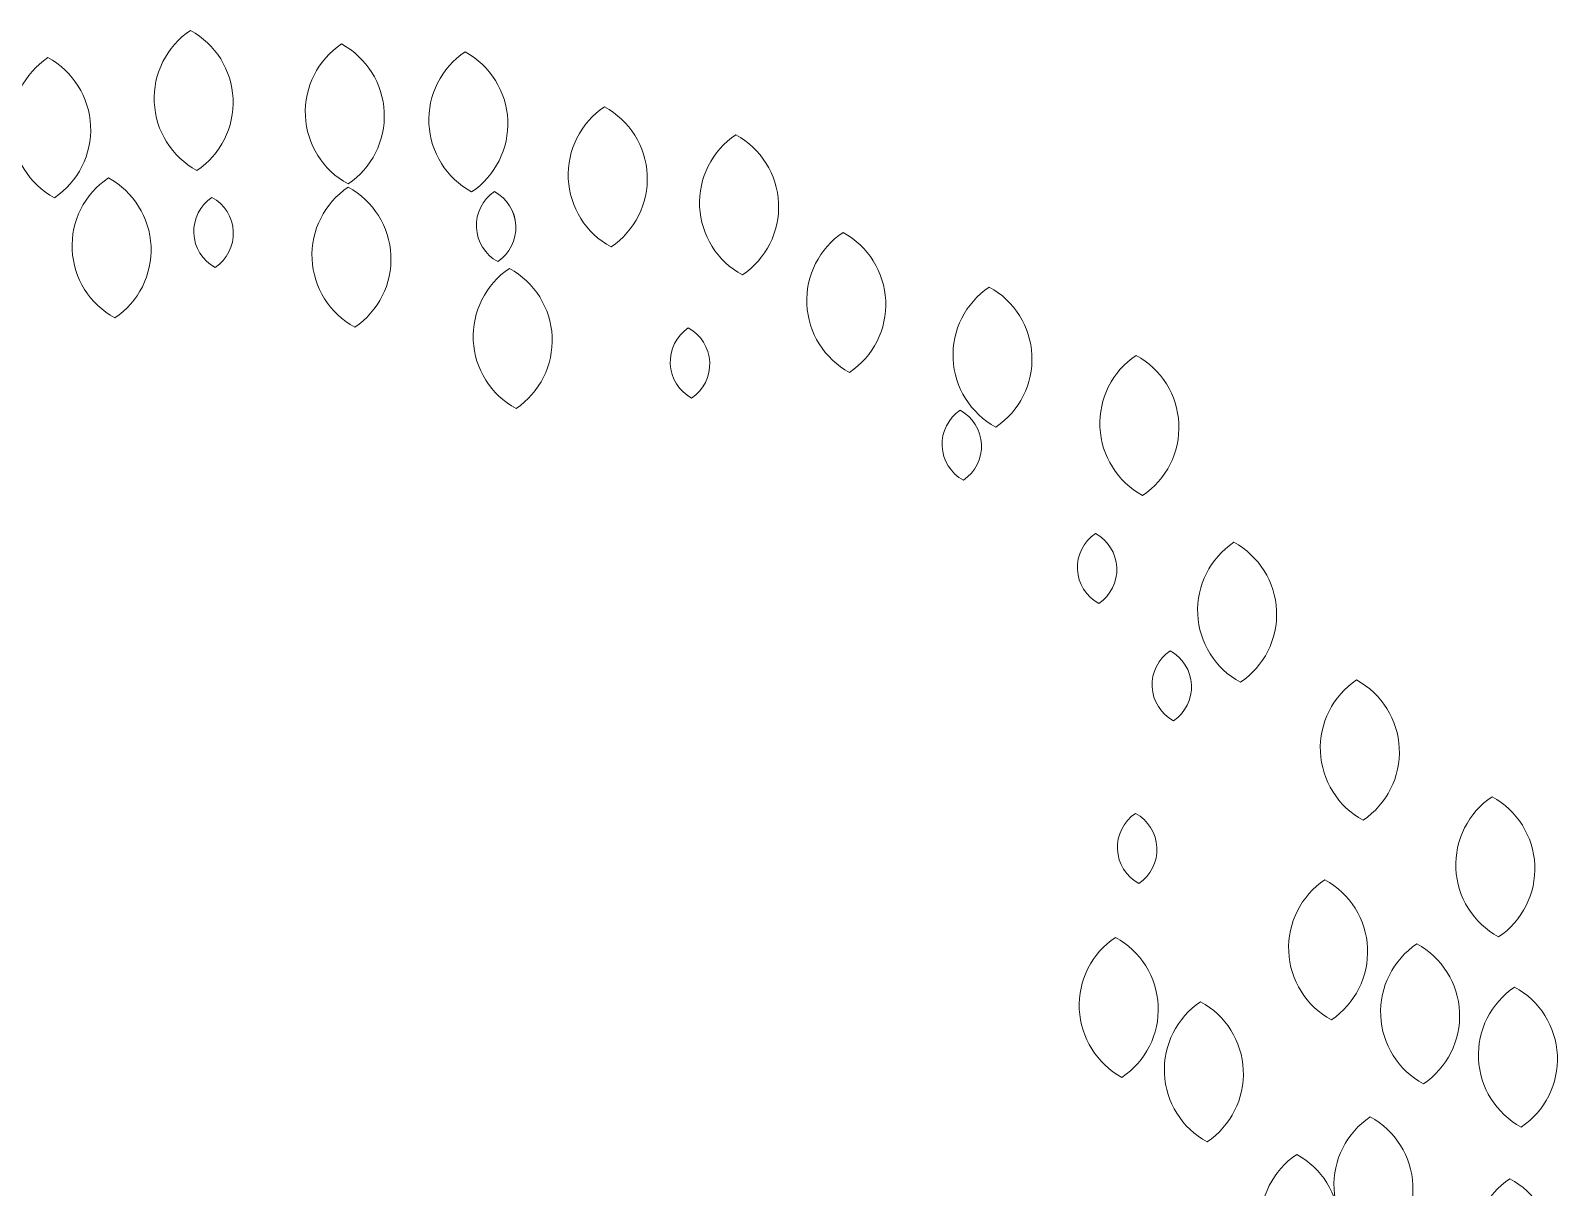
# Model space of a CAD drawing. Header units: metres. Extents: x 244.4 to 340.3, y -4.1 to 64.3.
# Drawn here: x 304.142 to 305.34, y 55.351 to 56.259 of the extents above; entities that cross this region are included whole.
import ezdxf

# ---------------------------------------------------------------- set-up
doc = ezdxf.new("R2010")
doc.units = ezdxf.units.M
doc.layers.add('www.zentdesign2d.com', color=7, linetype='Continuous', lineweight=5)

# ---------------------------------------------------------------- blocks, each defined once
blk = doc.blocks.new('yh')
at = {"layer": 'www.zentdesign2d.com', "color": 3}
for points in [[(2821.9264, 1809.8723, 0.56284), (2821.9315, 1809.7624, 0.56284)], [(2822.045, 1809.8617, 0.56284), (2822.0501, 1809.7518, 0.56284)], [(2822.1419, 1809.8555, 0.56284), (2822.1471, 1809.7456, 0.56284)], [(2821.8146, 1809.851, 0.56284), (2821.8197, 1809.741, 0.56284)], [(2822.2513, 1809.8124, 0.56284), (2822.2565, 1809.7024, 0.56284)], [(2822.3544, 1809.7904, 0.56284), (2822.3595, 1809.6804, 0.56284)], [(2821.862, 1809.7566, 0.56284), (2821.8671, 1809.6467, 0.56284)], [(2822.0502, 1809.7493, 0.56284), (2822.0554, 1809.6394, 0.56284)], [(2821.9433, 1809.7413, 0.56284), (2821.9458, 1809.6863, 0.56284)], [(2822.1676, 1809.6909, 0.56284), (2822.165, 1809.7459, 0.56284)], [(2822.4385, 1809.7138, 0.56284), (2822.4436, 1809.6039, 0.56284)], [(2822.1767, 1809.6855, 0.56284), (2822.1819, 1809.5756, 0.56284)], [(2822.5532, 1809.6709, 0.56284), (2822.5584, 1809.561, 0.56284)], [(2822.3197, 1809.5838, 0.56284), (2822.3171, 1809.6388, 0.56284)], [(2822.6685, 1809.6173, 0.56284), (2822.6736, 1809.5073, 0.56284)], [(2822.533, 1809.5193, 0.56284), (2822.5304, 1809.5742, 0.56284)], [(2822.6392, 1809.4226, 0.56284), (2822.6366, 1809.4775, 0.56284)], [(2822.7452, 1809.4706, 0.56284), (2822.7503, 1809.3607, 0.56284)], [(2822.6978, 1809.3305, 0.56284), (2822.6952, 1809.3854, 0.56284)], [(2822.8415, 1809.3625, 0.56284), (2822.8466, 1809.2525, 0.56284)], [(2822.9478, 1809.2709, 0.56284), (2822.9529, 1809.1609, 0.56284)], [(2822.6706, 1809.2028, 0.56284), (2822.668, 1809.2578, 0.56284)], [(2822.8166, 1809.2057, 0.56284), (2822.8217, 1809.0958, 0.56284)], [(2822.6523, 1809.1605, 0.56284), (2822.6574, 1809.0506, 0.56284)], [(2822.8888, 1809.1554, 0.56284), (2822.8939, 1809.0455, 0.56284)], [(2822.9655, 1809.1215, 0.56284), (2822.9707, 1809.0116, 0.56284)], [(2822.7191, 1809.11, 0.56284), (2822.7242, 1809, 0.56284)], [(2822.8522, 1809.0196, 0.56284), (2822.8573, 1808.9097, 0.56284)], [(2822.7945, 1808.9901, 0.56284), (2822.7996, 1808.8802, 0.56284)], [(2822.9618, 1808.9711, 0.56284), (2822.9669, 1808.8612, 0.56284)]]:
    blk.add_lwpolyline(points, format="xyb", close=True, dxfattribs=at)
for centre, start, end in [((2822.183, 1809.7192), 123.9315, 241.4217), ((2822.1496, 1809.7176), 303.9315, 61.4217)]:
    blk.add_arc(centre, 0.0322, start, end, dxfattribs=at)

msp = doc.modelspace()

# ---------------------------------------------------------------- block references
at = {"layer": 'www.zentdesign2d.com'}
msp.add_blockref('yh', (-2517.6592, -1753.6128), dxfattribs=at)

doc.saveas('drawing.dxf')
